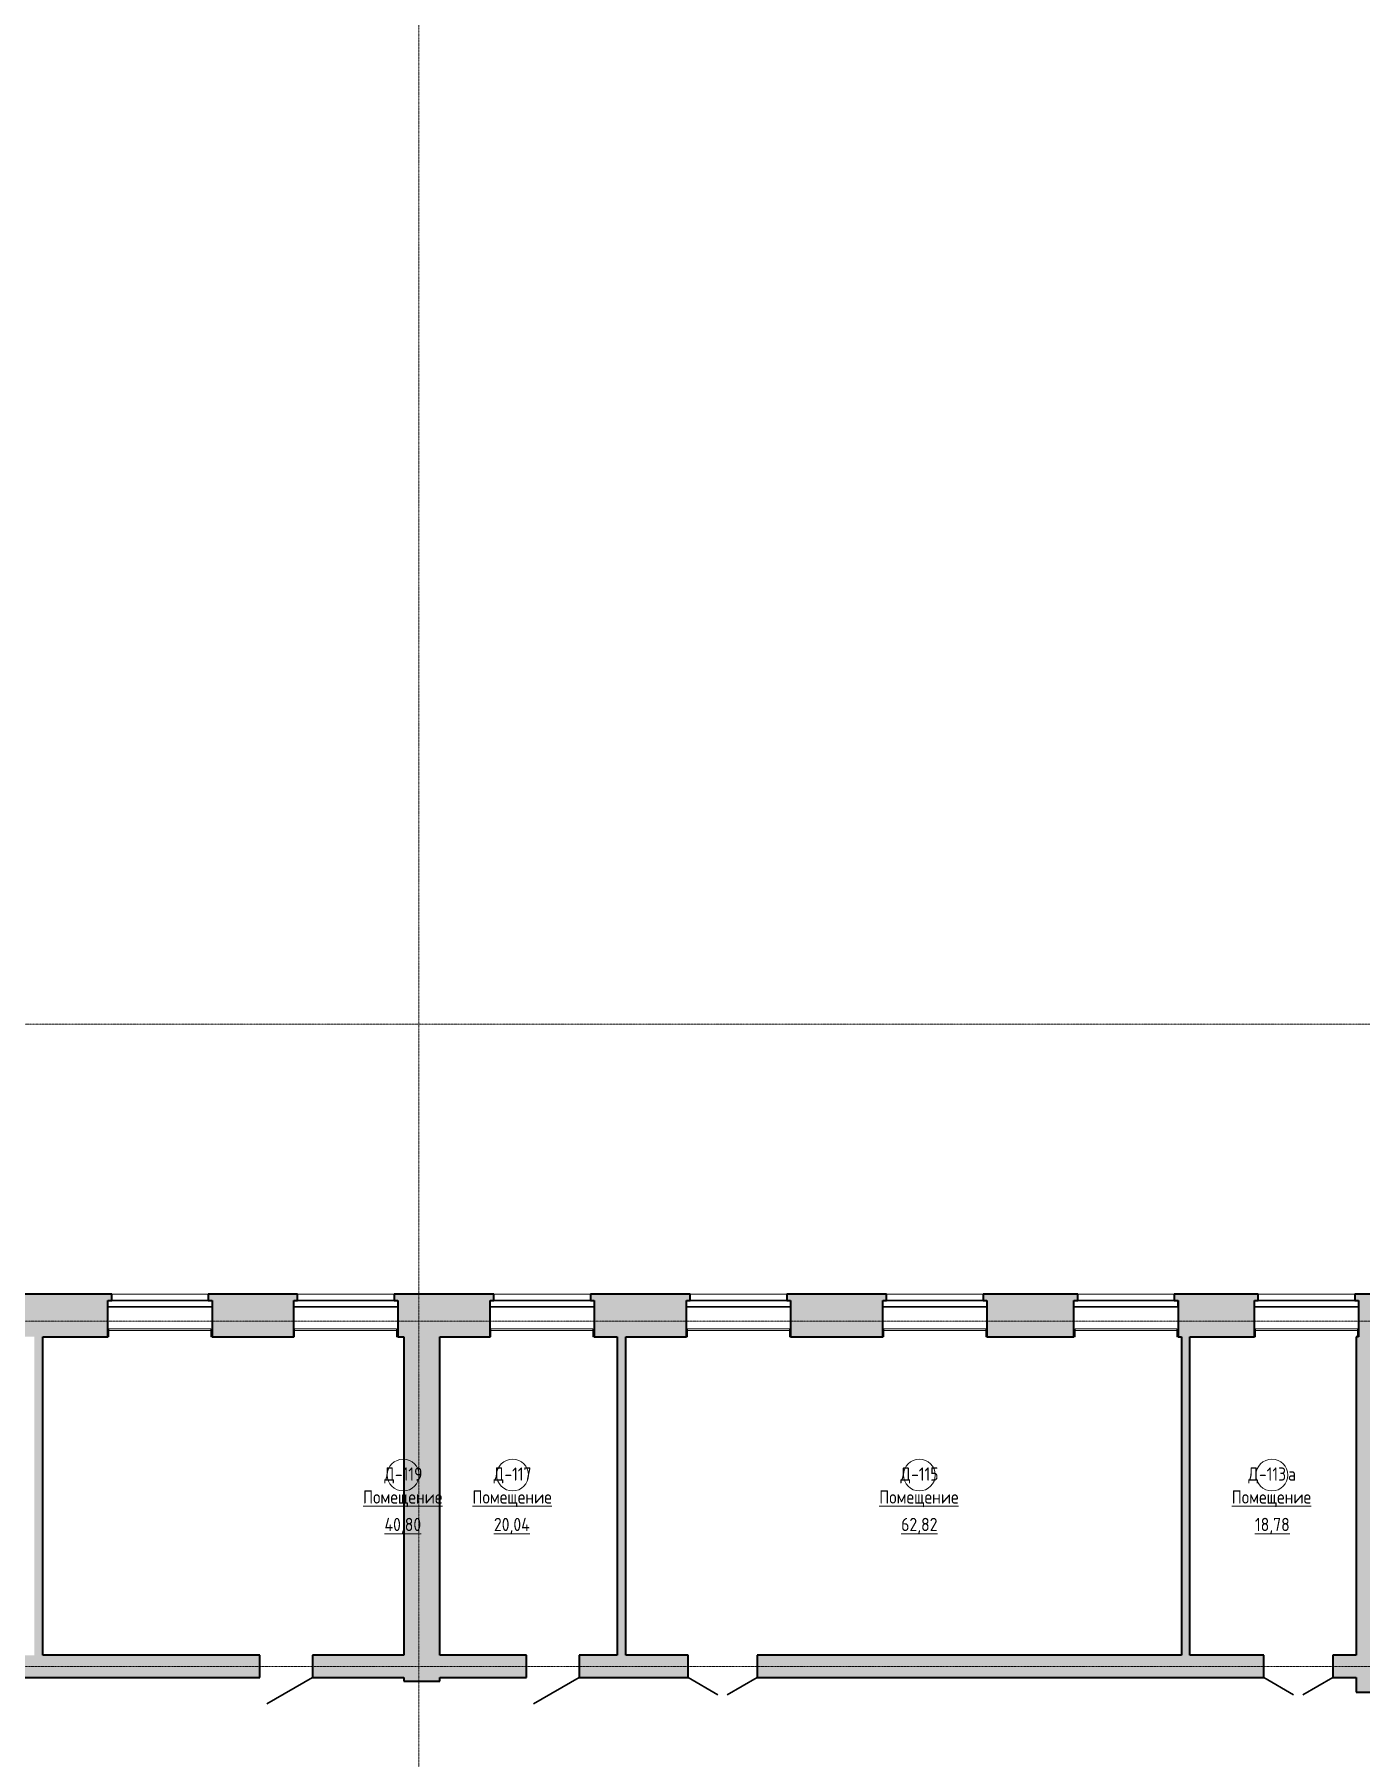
# Model space of a CAD drawing. Header units: millimetres. Extents: x -13853 to 411335, y -23261 to 161252.
# Drawn here: x 284999 to 309983, y 11567 to 44028 of the extents above; entities that cross this region are included whole.
import ezdxf

# ---------------------------------------------------------------- set-up
doc = ezdxf.new("R2010")
doc.units = ezdxf.units.MM
doc.linetypes.add('ADSK_Линия сетки', pattern=[21, 12, -3, 3, -3])
for name, color, linetype, lineweight in [('Двери', 7, 'Continuous', 18), ('Каркас_Импост', 7, 'Continuous', 30), ('Марки помещений', 7, 'Continuous', 18), ('Окна', 7, 'Continuous', 18), ('Оси', 7, 'Continuous', 9), ('Панель', 7, 'Continuous', 30), ('Перекрытия', 7, 'Continuous', 18), ('Стены', 7, 'Continuous', 18), ('Стены разрез', 7, 'Continuous', 40)]:
    doc.layers.add(name, color=color, linetype=linetype, lineweight=lineweight)
doc.styles.add('GOST Common_1', font='GOST Common.ttf', dxfattribs={"width": 0.9, "height": 250})

# ---------------------------------------------------------------- blocks, each defined once
blk = doc.blocks.new('ИРНИТУ_Дверь_Однопольная_ДеревяннаяВнутренняя_филенчатая - 950х3000_c верхней филенкой_-1341336-001_Весь этаж')
at = {"layer": 'Панель'}
blk.add_line((-495, 210), (362, 705), dxfattribs=at)
blk = doc.blocks.new('AC_Дверь_Двупольная_ДеревяннаяВнутренняя_филенчатая_с_верхом - 1260х2080-580178-001_Весь этаж')
at = {"layer": 'Панель'}
for p, q in [((-650, -210), (-87, -535)), ((650, -210), (87, -535))]:
    blk.add_line(p, q, dxfattribs=at)
blk = doc.blocks.new('ИРНИТУ-Окно-ГОСТ23166-99_4_2_Створки - 1920 x 2350-580180-001_Весь этаж')
at = {"layer": 'Каркас_Импост'}
for p, q in [((-1018.1, 280), (941.9, 280)), ((-1018.1, 280), (-1018.1, 160)), ((-1018.1, 280), (-983.1, 280)), ((-1018.1, 160), (941.9, 160)), ((-1018.1, 160), (-983.1, 160)), ((941.9, 280), (906.9, 280)), ((941.9, 160), (906.9, 160)), ((941.9, 280), (941.9, 160))]:
    blk.add_line(p, q, dxfattribs=at)
blk = doc.blocks.new('ADSK_Марка_Помещение - Номер Имя Площадь Площадь проемов-115235-001_Весь этаж')
at = {"layer": 'Марки помещений'}
blk.add_circle((0, 0), 3, dxfattribs=at)

msp = doc.modelspace()

# ---------------------------------------------------------------- hatches: boundary and pattern name
at = {"layer": 'Стены'}
h = msp.add_hatch(color=256, dxfattribs=at)
h.paths.add_polyline_path([(274529, 19495), (275509, 19495), (275509, 20175), (275579, 20175), (275579, 20295), (272729, 20295), (272729, 19495), (273869, 19495)], flags=0)
h.paths.add_polyline_path([(276549, 19495), (277209, 19495), (277209, 20175), (277279, 20175), (277279, 20295), (276479, 20295), (276479, 20175), (276549, 20175)], flags=0)
h.paths.add_polyline_path([(286384, 19495), (286384, 20175), (286454, 20175), (286454, 20295), (284224, 20295), (284224, 20175), (284294, 20175), (284294, 19495), (285249, 19495)], flags=0)
h.paths.add_polyline_path([(289884, 19495), (289884, 20175), (289954, 20175), (289954, 20295), (288274, 20295), (288274, 20175), (288344, 20175), (288344, 19495), (289469, 19495)], flags=0)
h.paths.add_polyline_path([(282594, 19495), (283254, 19495), (283254, 20175), (283324, 20175), (283324, 20295), (282524, 20295), (282524, 20175), (282594, 20175)], flags=0)
h.paths.add_polyline_path([(281030, 19495), (281554, 19495), (281554, 20175), (281624, 20175), (281624, 20295), (278179, 20295), (278179, 20175), (278249, 20175), (278249, 19495)], flags=0)
h.paths.add_polyline_path([(306544, 19495), (307984, 19495), (307984, 20175), (308054, 20175), (308054, 20295), (306474, 20295), (306474, 20175), (306544, 20175)], flags=0)
h.paths.add_polyline_path([(309944, 19495), (311084, 19495), (311084, 20175), (311154, 20175), (311154, 20295), (309874, 20295), (309874, 20175), (309944, 20175)], flags=0)
h.paths.add_polyline_path([(296139, 19495), (297284, 19495), (297284, 20175), (297354, 20175), (297354, 20295), (295474, 20295), (295474, 20175), (295544, 20175), (295544, 19495), (295979, 19495)], flags=0)
h.paths.add_polyline_path([(302944, 19495), (304584, 19495), (304584, 20175), (304654, 20175), (304654, 20295), (302874, 20295), (302874, 20175), (302944, 20175)], flags=0)
h.paths.add_polyline_path([(300984, 19495), (300984, 20175), (301054, 20175), (301054, 20295), (299174, 20295), (299174, 20175), (299244, 20175), (299244, 19495)], flags=0)
h.paths.add_polyline_path([(313929, 19495), (314784, 19495), (314784, 20175), (314854, 20175), (314854, 20295), (312974, 20295), (312974, 20175), (313044, 20175), (313044, 19495), (313769, 19495)], flags=0)
h.paths.add_polyline_path([(291844, 19495), (293584, 19495), (293584, 20175), (293654, 20175), (293654, 20295), (291774, 20295), (291774, 20175), (291844, 20175)], flags=0)
h.paths.add_polyline_path([(332496, 19495), (333784, 19495), (333784, 20175), (333854, 20175), (333854, 20295), (332074, 20295), (332074, 20175), (332144, 20175), (332144, 19495)], flags=0)
h.paths.add_polyline_path([(316744, 19495), (319284, 19495), (319284, 20175), (319354, 20175), (319354, 20295), (316674, 20295), (316674, 20175), (316744, 20175)], flags=0)
h.paths.add_polyline_path([(321244, 19495), (322984, 19495), (322984, 20175), (323054, 20175), (323054, 20295), (321174, 20295), (321174, 20175), (321244, 20175)], flags=0)
h.paths.add_polyline_path([(324944, 19495), (326584, 19495), (326584, 20175), (326654, 20175), (326654, 20295), (324874, 20295), (324874, 20175), (324944, 20175)], flags=0)
h.paths.add_polyline_path([(330184, 19495), (330184, 20175), (330254, 20175), (330254, 20295), (328474, 20295), (328474, 20175), (328544, 20175), (328544, 19495), (329044, 19495)], flags=0)
h.paths.add_polyline_path([(346344, 19495), (347884, 19495), (347884, 20175), (347954, 20175), (347954, 20295), (346274, 20295), (346274, 20175), (346344, 20175)], flags=0)
h.paths.add_polyline_path([(344384, 19495), (344384, 20175), (344454, 20175), (344454, 20295), (342974, 20295), (342974, 20175), (343044, 20175), (343044, 19495), (343544, 19495)], flags=0)
h.paths.add_polyline_path([(335744, 19495), (337484, 19495), (337484, 20175), (337554, 20175), (337554, 20295), (335674, 20295), (335674, 20175), (335744, 20175)], flags=0)
h.paths.add_polyline_path([(354969, 19495), (354969, 20295), (353174, 20295), (353174, 20175), (353244, 20175), (353244, 19495), (354604, 19495)], flags=0)
h.paths.add_polyline_path([(350694, 19495), (351284, 19495), (351284, 20175), (351354, 20175), (351354, 20295), (349774, 20295), (349774, 20175), (349844, 20175), (349844, 19495)], flags=0)
h.paths.add_polyline_path([(340103, 19495), (341084, 19495), (341084, 20175), (341154, 20175), (341154, 20295), (339374, 20295), (339374, 20175), (339444, 20175), (339444, 19495)], flags=0)
for points in [[(284999, 13495), (285159, 13495), (285159, 19495), (284999, 19495), (284999, 17027)], [(292639, 13008), (292639, 19495), (291959, 19495), (291959, 13008)], [(295979, 13495), (296139, 13495), (296139, 19495), (295979, 19495), (295979, 17027)], [(306609, 13495), (306769, 13495), (306769, 19495), (306609, 19495), (306609, 17027)], [(309899, 12796), (310579, 12796), (310579, 19495), (309899, 19495), (309899, 13075)]]:
    msp.add_hatch(color=256, dxfattribs=at).paths.add_polyline_path(points, flags=0)
h = msp.add_hatch(color=256, dxfattribs=at)
h.paths.add_polyline_path([(278674, 13075), (281409, 13075), (281409, 13495), (278674, 13495)], flags=0)
h.paths.add_polyline_path([(277334, 13075), (277334, 13495), (274529, 13495), (274529, 13075)], flags=0)
h.paths.add_polyline_path([(282399, 13075), (289244, 13075), (289244, 13495), (282399, 13495)], flags=0)
h.paths.add_polyline_path([(290234, 13075), (291959, 13075), (291959, 13495), (290234, 13495)], flags=0)
h = msp.add_hatch(color=256, dxfattribs=at)
h.paths.add_polyline_path([(297314, 13075), (297314, 13495), (295259, 13495), (295259, 13075)], flags=0)
h.paths.add_polyline_path([(294269, 13075), (294269, 13495), (292639, 13495), (292639, 13075)], flags=0)
h.paths.add_polyline_path([(298614, 13075), (308159, 13075), (308159, 13495), (298614, 13495)], flags=0)
h.paths.add_polyline_path([(309459, 13075), (309899, 13075), (309899, 13495), (309459, 13495)], flags=0)

# ---------------------------------------------------------------- linework, layer by layer
at = {"layer": 'Оси', "linetype": 'ADSK_Линия сетки'}
for p, q in [((292239, 138555), (292239, -22443)), ((410517, 25385), (-13035, 25385)), ((-13035, 19785), (410517, 19785)), ((-13035, 13285), (410517, 13285))]:
    msp.add_line(p, q, dxfattribs=at)
at = {"layer": 'Перекрытия'}
for p, q in [((288319, 19612), (286399, 19612)), ((291819, 19612), (289899, 19612)), ((295519, 19612), (293599, 19612)), ((299224, 19612), (297304, 19612)), ((302924, 19612), (301004, 19612)), ((306524, 19612), (304604, 19612)), ((309924, 19612), (308004, 19612))]:
    msp.add_line(p, q, dxfattribs=at)
at = {"layer": 'Стены'}
for p, q in [((286454, 20295), (288274, 20295)), ((289954, 20295), (291774, 20295)), ((293654, 20295), (295474, 20295)), ((297354, 20295), (299174, 20295)), ((301054, 20295), (302874, 20295)), ((304654, 20295), (306474, 20295)), ((308054, 20295), (309874, 20295)), ((286399, 19495), (286384, 19495)), ((286399, 19495), (286399, 19645)), ((286399, 19645), (288319, 19645)), ((288319, 19645), (288319, 19495)), ((288344, 19495), (288319, 19495)), ((289899, 19495), (289884, 19495)), ((289899, 19495), (289899, 19645)), ((289899, 19645), (291819, 19645)), ((291819, 19645), (291819, 19495)), ((291844, 19495), (291819, 19495)), ((293599, 19495), (293584, 19495)), ((293599, 19495), (293599, 19645)), ((293599, 19645), (295519, 19645)), ((295519, 19645), (295519, 19495)), ((295544, 19495), (295519, 19495)), ((297304, 19495), (297284, 19495)), ((297304, 19495), (297304, 19645)), ((297304, 19645), (299224, 19645)), ((299224, 19645), (299224, 19495)), ((299244, 19495), (299224, 19495)), ((301004, 19495), (300984, 19495)), ((301004, 19495), (301004, 19645)), ((301004, 19645), (302924, 19645)), ((302924, 19645), (302924, 19495)), ((302944, 19495), (302924, 19495)), ((304604, 19495), (304584, 19495)), ((304604, 19495), (304604, 19645)), ((304604, 19645), (306524, 19645)), ((306524, 19645), (306524, 19495)), ((306544, 19495), (306524, 19495)), ((308004, 19495), (307984, 19495)), ((308004, 19495), (308004, 19645)), ((308004, 19645), (309924, 19645)), ((309924, 19645), (309924, 19495))]:
    msp.add_line(p, q, dxfattribs=at)
at = {"layer": 'Стены разрез'}
for p, q in [((286454, 20295), (284224, 20295)), ((286384, 19495), (286384, 20175)), ((286384, 20175), (286454, 20175)), ((286454, 20175), (286454, 20295)), ((289954, 20295), (288274, 20295)), ((288274, 20295), (288274, 20175)), ((288274, 20175), (288344, 20175)), ((288344, 20175), (288344, 19495)), ((289884, 19495), (289884, 20175)), ((289884, 20175), (289954, 20175)), ((289954, 20175), (289954, 20295)), ((293654, 20295), (291774, 20295)), ((291774, 20295), (291774, 20175)), ((291774, 20175), (291844, 20175)), ((291844, 20175), (291844, 19495)), ((293584, 19495), (293584, 20175)), ((293584, 20175), (293654, 20175)), ((293654, 20175), (293654, 20295)), ((297354, 20295), (295474, 20295)), ((295474, 20295), (295474, 20175)), ((295474, 20175), (295544, 20175)), ((295544, 20175), (295544, 19495)), ((297284, 19495), (297284, 20175)), ((297284, 20175), (297354, 20175)), ((297354, 20175), (297354, 20295)), ((301054, 20295), (299174, 20295)), ((299174, 20295), (299174, 20175)), ((299174, 20175), (299244, 20175)), ((299244, 20175), (299244, 19495)), ((300984, 19495), (300984, 20175)), ((300984, 20175), (301054, 20175)), ((301054, 20175), (301054, 20295)), ((304654, 20295), (302874, 20295)), ((302874, 20295), (302874, 20175)), ((302874, 20175), (302944, 20175)), ((302944, 20175), (302944, 19495)), ((304584, 19495), (304584, 20175)), ((304584, 20175), (304654, 20175)), ((304654, 20175), (304654, 20295)), ((308054, 20295), (306474, 20295)), ((306474, 20295), (306474, 20175)), ((306474, 20175), (306544, 20175)), ((306544, 20175), (306544, 19495)), ((307984, 19495), (307984, 20175)), ((307984, 20175), (308054, 20175)), ((308054, 20175), (308054, 20295)), ((311154, 20295), (309874, 20295)), ((309874, 20295), (309874, 20175)), ((309874, 20175), (309944, 20175)), ((309944, 20175), (309944, 19495)), ((285159, 19495), (286384, 19495)), ((285159, 13495), (285159, 19495)), ((288344, 19495), (289884, 19495)), ((291844, 19495), (291959, 19495)), ((291959, 19495), (291959, 13495)), ((292639, 19495), (293584, 19495)), ((292639, 13495), (292639, 19495)), ((295544, 19495), (295979, 19495)), ((295979, 19495), (295979, 13495)), ((296139, 19495), (297284, 19495)), ((296139, 13495), (296139, 19495)), ((299244, 19495), (300984, 19495)), ((302944, 19495), (304584, 19495)), ((306544, 19495), (306609, 19495)), ((306609, 19495), (306609, 13495)), ((306769, 19495), (307984, 19495)), ((306769, 13495), (306769, 19495)), ((309944, 19495), (309899, 19495)), ((309899, 19495), (309899, 13495)), ((289244, 13495), (285159, 13495)), ((289244, 13075), (289244, 13495)), ((291959, 13495), (290234, 13495)), ((290234, 13495), (290234, 13075)), ((294269, 13495), (292639, 13495)), ((294269, 13075), (294269, 13495)), ((295979, 13495), (295259, 13495)), ((295259, 13495), (295259, 13075)), ((297314, 13495), (296139, 13495)), ((297314, 13075), (297314, 13495)), ((306609, 13495), (298614, 13495)), ((298614, 13495), (298614, 13075)), ((308159, 13495), (306769, 13495)), ((308159, 13075), (308159, 13495)), ((309899, 13495), (309459, 13495)), ((309459, 13495), (309459, 13075)), ((282399, 13075), (289244, 13075)), ((290234, 13075), (291959, 13075)), ((291959, 13075), (291959, 13008)), ((291959, 13008), (292639, 13008)), ((292639, 13008), (292639, 13075)), ((292639, 13075), (294269, 13075)), ((295259, 13075), (297314, 13075)), ((298614, 13075), (308159, 13075)), ((309459, 13075), (309899, 13075)), ((309899, 13075), (309899, 12796)), ((309899, 12796), (310579, 12796))]:
    msp.add_line(p, q, dxfattribs=at)

# ---------------------------------------------------------------- block references
at = {"layer": 'Двери', "rotation": 180}
for p in [(289739, 13285), (294764, 13285)]:
    msp.add_blockref('ИРНИТУ_Дверь_Однопольная_ДеревяннаяВнутренняя_филенчатая - 950х3000_c верхней филенкой_-1341336-001_Весь этаж', p, dxfattribs=at)
at = {"layer": 'Двери'}
for p in [(297964, 13285), (308809, 13285)]:
    msp.add_blockref('AC_Дверь_Двупольная_ДеревяннаяВнутренняя_филенчатая_с_верхом - 1260х2080-580178-001_Весь этаж', p, dxfattribs=at)
at = {"layer": 'Марки помещений', "xscale": 99.99999999999993, "yscale": 99.99999999999993, "zscale": 99.99999999999993}
for p in [(291946, 16889), (294007, 16889), (301671, 16889), (308313, 16889)]:
    msp.add_blockref('ADSK_Марка_Помещение - Номер Имя Площадь Площадь проемов-115235-001_Весь этаж', p, dxfattribs=at)
at = {"layer": 'Окна'}
for p in [(287402, 19895), (290902, 19895), (294602, 19895), (298302, 19895), (302002, 19895), (305602, 19895), (309002, 19895)]:
    msp.add_blockref('ИРНИТУ-Окно-ГОСТ23166-99_4_2_Створки - 1920 x 2350-580180-001_Весь этаж', p, dxfattribs=at)

# ---------------------------------------------------------------- texts
at = {"layer": 'Марки помещений', "lineweight": 9, "char_height": 250, "attachment_point": 1, "style": 'GOST Common_1'}
for s, insert, width in [('\\fGOST Common|b0|i0|c204|p34|;\\W.9;Д', (291588, 17033), 245.32), ('-119', (291790, 17033), 663.8), ('\\fGOST Common|b0|i0|c204|p34|;\\W.9;Д', (293649, 17033), 245.32), ('-117', (293852, 17033), 663.8), ('\\fGOST Common|b0|i0|c204|p34|;\\W.9;Д', (301313, 17033), 245.32), ('-115', (301515, 17033), 663.8), ('\\fGOST Common|b0|i0|c204|p34|;\\W.9;Д', (307866, 17033), 245.32), ('-113', (308069, 17033), 663.8), ('\\fGOST Common|b0|i0|c204|p34|;\\W.9;а', (308616, 17033), 216.46), ('\\LПомещение', (291189, 16601), 1875.95), ('\\LПомещение', (293250, 16601), 1875.95), ('\\LПомещение', (300914, 16601), 1875.95), ('\\LПомещение', (307556, 16601), 1875.95), ('\\L40,80', (291594, 16083), 894.68), ('\\L20,04', (293655, 16083), 894.68), ('\\L62,82', (301328, 16083), 873.04), ('\\L18,78', (307994, 16083), 815.32)]:
    msp.add_mtext(s, dxfattribs=dict(at, insert=insert, width=width))

doc.saveas('drawing.dxf')
